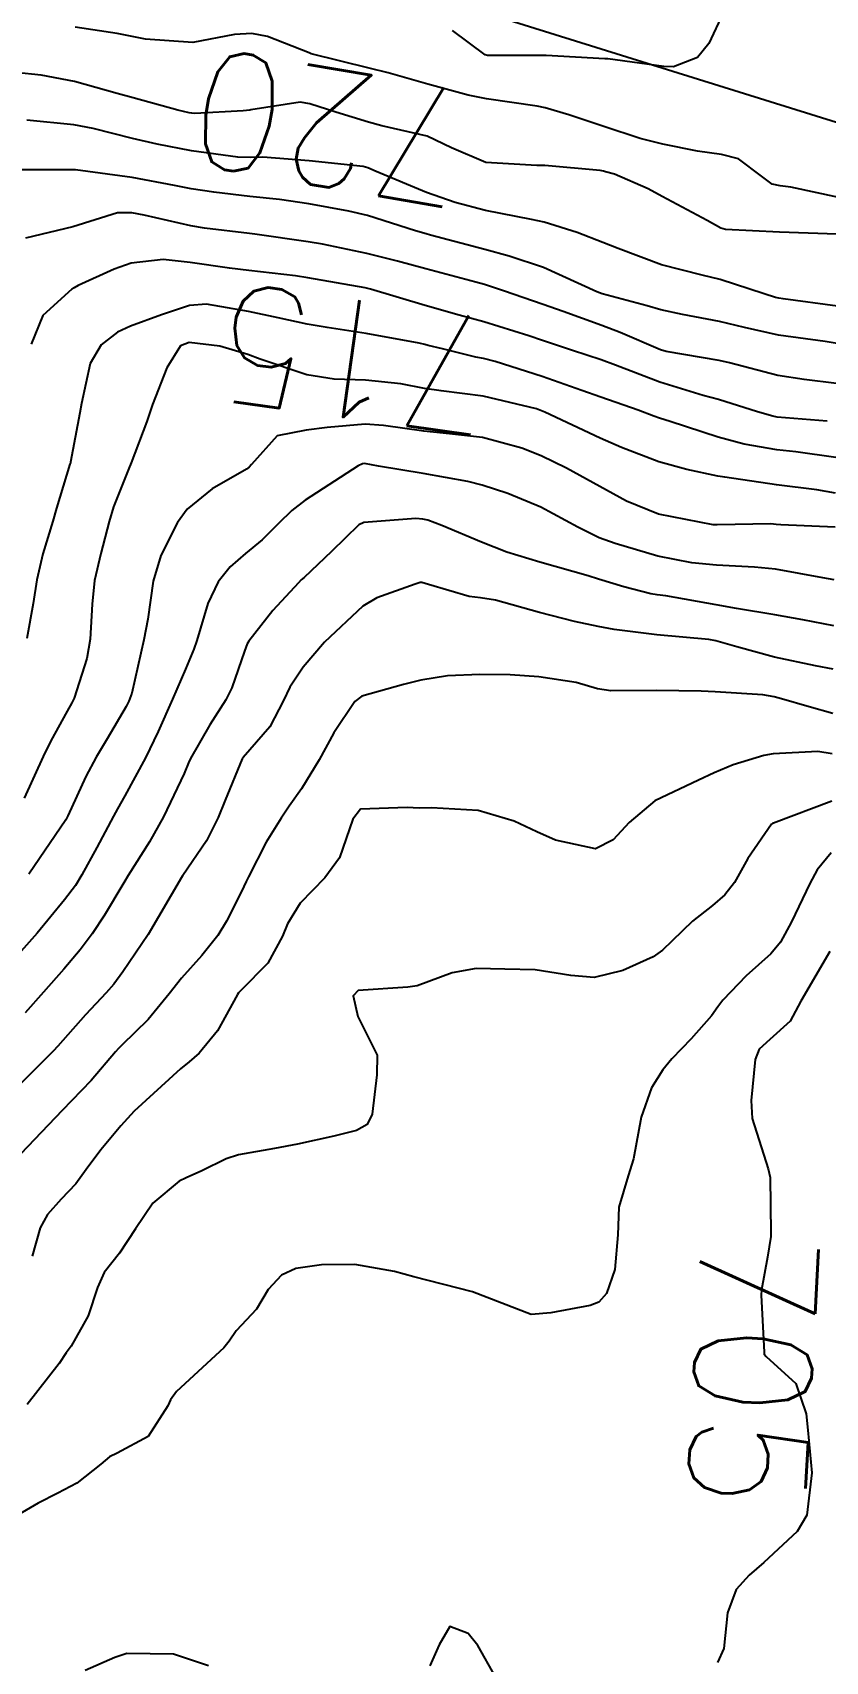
# Model space of a CAD drawing. Header units: metres. Extents: x 298520 to 308411, y 7433745 to 7450750.
# Drawn here: x 299754.4 to 299781.3, y 7449517.9 to 7449573.2 of the extents above; entities that cross this region are included whole.
import ezdxf
from ezdxf.enums import TextEntityAlignment as Align

# ---------------------------------------------------------------- set-up
doc = ezdxf.new("R2010")
doc.units = ezdxf.units.M
doc.header["$LTSCALE"] = 10
for name, color, linetype in [('Cotas', 45, 'Continuous'), ('Curvas de Nivel 1m', 11, 'Continuous'), ('Curvas de Nivel 5m', 15, 'Continuous'), ('Linha Férrea', 251, 'TRACKS')]:
    doc.layers.add(name, color=color, linetype=linetype)
doc.styles.add('Style-STANDARD', font='STANDARD.shx')
doc.linetypes.add('TRACKS', pattern='A,0.15,[130,ltypeshp.shx,S=0.25,R=0,X=0,Y=0],0.15', length=0.3)

msp = doc.modelspace()

# ---------------------------------------------------------------- linework, layer by layer
at = {"layer": 'Curvas de Nivel 1m', "flags": 128}
for points, elevation in [([(299777.868, 7449573.831), (299777.384, 7449572.788), (299776.99, 7449572.319), (299776.175, 7449571.999), (299775.848, 7449572.013), (299773.946, 7449572.264), (299773.852, 7449572.269), (299771.853, 7449572.38), (299769.866, 7449572.386), (299769.786, 7449572.401), (299768.68, 7449573.236)], 722), ([(299781.796, 7449567.563), (299780.166, 7449567.91), (299779.8, 7449567.952), (299779.528, 7449568.012), (299779.168, 7449568.29), (299778.384, 7449568.877), (299777.81, 7449569.024), (299776.997, 7449569.132), (299775.813, 7449569.367), (299775.043, 7449569.569), (299773.819, 7449569.967), (299772.62, 7449570.372), (299771.826, 7449570.607), (299771.549, 7449570.66), (299769.831, 7449570.909), (299769.212, 7449571.03), (299767.838, 7449571.41), (299766.492, 7449571.794), (299765.845, 7449571.954), (299763.878, 7449572.444), (299763.853, 7449572.455), (299763.81, 7449572.471), (299762.392, 7449573.026), (299761.859, 7449573.127), (299761.269, 7449573.095), (299759.856, 7449572.822), (299758.246, 7449572.933), (299757.858, 7449573.019), (299757.285, 7449573.129), (299755.861, 7449573.342)], 721), ([(299781.749, 7449563.867), (299779.908, 7449564.121), (299779.752, 7449564.143), (299779.64, 7449564.17), (299779.26, 7449564.287), (299777.76, 7449564.773), (299777.155, 7449564.923), (299775.767, 7449565.277), (299774.301, 7449565.826), (299773.778, 7449566.038), (299772.906, 7449566.369), (299771.786, 7449566.727), (299771.359, 7449566.813), (299769.79, 7449567.115), (299768.764, 7449567.387), (299767.796, 7449567.727), (299766.083, 7449568.447), (299765.804, 7449568.565), (299765.647, 7449568.609), (299763.806, 7449568.802), (299762.24, 7449568.926), (299761.807, 7449568.919), (299761.382, 7449568.929), (299759.809, 7449569.146), (299758.645, 7449569.371), (299757.813, 7449569.568), (299756.475, 7449569.904), (299755.817, 7449570.024), (299754.222, 7449570.183)], 719), ([(299781.736, 7449562.602), (299781.327, 7449562.674), (299779.739, 7449562.887), (299778.59, 7449563.146), (299777.743, 7449563.355), (299776.481, 7449563.587), (299775.747, 7449563.746), (299775.289, 7449563.878), (299773.752, 7449564.296), (299773.572, 7449564.362), (299771.765, 7449565.179), (299770.595, 7449565.567), (299769.774, 7449565.796), (299767.923, 7449566.285), (299767.781, 7449566.325), (299767.42, 7449566.434), (299765.788, 7449566.95), (299765.151, 7449567.095), (299763.792, 7449567.344), (299762.798, 7449567.49), (299761.794, 7449567.6), (299760.565, 7449567.743), (299759.796, 7449567.857), (299759.238, 7449567.969), (299757.8, 7449568.24), (299755.874, 7449568.498), (299755.802, 7449568.502), (299753.89, 7449568.501)], 718), ([(299781.718, 7449561.242), (299780.614, 7449561.377), (299779.722, 7449561.52), (299778.086, 7449561.946), (299777.729, 7449562.032), (299775.935, 7449562.328), (299775.733, 7449562.387), (299774.371, 7449562.982), (299773.742, 7449563.221), (299772.43, 7449563.69), (299771.748, 7449563.929), (299770.409, 7449564.393), (299769.756, 7449564.608), (299769.471, 7449564.69), (299767.764, 7449565.139), (299766.811, 7449565.396), (299765.771, 7449565.66), (299764.264, 7449565.977), (299763.777, 7449566.06), (299761.962, 7449566.316), (299761.781, 7449566.339), (299760.256, 7449566.515), (299759.784, 7449566.596), (299758.202, 7449566.958), (299757.788, 7449567.04), (299757.305, 7449567.037), (299755.783, 7449566.57), (299754.179, 7449566.184)], 717), ([(299781.398, 7449559.963), (299779.701, 7449560.104), (299779.551, 7449560.132), (299779.035, 7449560.29), (299777.709, 7449560.702), (299777.186, 7449560.84), (299775.717, 7449561.294), (299774.213, 7449561.866), (299773.728, 7449562.045), (299772.751, 7449562.37), (299771.736, 7449562.704), (299771.262, 7449562.86), (299769.742, 7449563.337), (299768.903, 7449563.572), (299767.748, 7449563.895), (299765.89, 7449564.449), (299765.753, 7449564.483), (299765.708, 7449564.497), (299763.758, 7449564.837), (299763.341, 7449564.902), (299761.762, 7449565.086), (299761.106, 7449565.163), (299759.765, 7449565.352), (299758.849, 7449565.451), (299757.765, 7449565.336), (299757.19, 7449565.128), (299755.969, 7449564.568), (299755.83, 7449564.492), (299755.752, 7449564.45), (299754.762, 7449563.56), (299754.37, 7449562.584)], 716), ([(299781.676, 7449557.52), (299781.043, 7449557.636), (299779.678, 7449557.801), (299777.924, 7449558.064), (299777.681, 7449558.105), (299776.63, 7449558.321), (299775.685, 7449558.588), (299774.415, 7449559.074), (299773.693, 7449559.394), (299771.813, 7449560.268), (299771.702, 7449560.317), (299771.524, 7449560.382), (299769.717, 7449560.818), (299768.292, 7449560.995), (299767.719, 7449561.08), (299766.924, 7449561.235), (299765.722, 7449561.364), (299764.652, 7449561.396), (299763.724, 7449561.541), (299762.147, 7449562.078), (299761.73, 7449562.23), (299760.775, 7449562.51), (299759.734, 7449562.639), (299759.437, 7449562.524), (299758.972, 7449561.778), (299758.483, 7449560.538), (299758.291, 7449559.954), (299757.762, 7449558.549), (299757.681, 7449558.366), (299757.167, 7449557.056), (299757.02, 7449556.556), (299756.734, 7449555.472), (299756.519, 7449554.561), (299756.434, 7449553.753), (299756.373, 7449552.562), (299756.259, 7449551.911), (299755.826, 7449550.568), (299755.75, 7449550.409), (299755.586, 7449550.118), (299755.033, 7449549.116), (299754.772, 7449548.582), (299754.126, 7449547.169)], 714), ([(299781.664, 7449556.365), (299779.827, 7449556.45), (299779.665, 7449556.464), (299779.479, 7449556.477), (299777.664, 7449556.444), (299777.523, 7449556.453), (299775.668, 7449556.814), (299774.578, 7449557.253), (299773.677, 7449557.753), (299772.551, 7449558.371), (299771.687, 7449558.79), (299771.032, 7449559.048), (299769.698, 7449559.413), (299768.573, 7449559.543), (299767.701, 7449559.624), (299766.328, 7449559.819), (299765.704, 7449559.871), (299764.416, 7449559.755), (299763.701, 7449559.667), (299762.721, 7449559.466), (299761.852, 7449558.498), (299761.775, 7449558.406), (299761.681, 7449558.337), (299760.517, 7449557.669), (299759.668, 7449556.981), (299759.332, 7449556.525), (299758.767, 7449555.412), (299758.512, 7449554.537), (299758.324, 7449553.243), (299758.199, 7449552.541), (299757.784, 7449550.736), (299757.722, 7449550.548), (299757.683, 7449550.457), (299757.589, 7449550.277), (299756.951, 7449549.178), (299756.58, 7449548.56), (299756.219, 7449547.901), (299755.617, 7449546.569), (299755.594, 7449546.518), (299755.541, 7449546.431), (299754.294, 7449544.588)], 713), ([(299781.638, 7449554.576), (299781.252, 7449554.652), (299779.643, 7449554.944), (299778.931, 7449555.01), (299777.644, 7449555.076), (299776.806, 7449555.158), (299775.649, 7449555.387), (299774.195, 7449555.811), (299773.658, 7449556.009), (299772.925, 7449556.367), (299771.67, 7449557.049), (299770.557, 7449557.508), (299769.677, 7449557.798), (299769.192, 7449557.921), (299767.68, 7449558.186), (299766.161, 7449558.445), (299765.684, 7449558.526), (299765.616, 7449558.519), (299765.472, 7449558.453), (299763.671, 7449557.284), (299763.219, 7449556.933), (299762.766, 7449556.489), (299762.211, 7449555.938), (299761.648, 7449555.473), (299761.12, 7449555.026), (299760.721, 7449554.509), (299760.364, 7449553.774), (299759.993, 7449552.516), (299759.897, 7449552.23), (299759.603, 7449551.546), (299759.172, 7449550.526), (299758.683, 7449549.427), (299758.248, 7449548.54), (299757.55, 7449547.251), (299757.294, 7449546.804), (299757.158, 7449546.554), (299756.593, 7449545.493), (299756.087, 7449544.564), (299755.869, 7449544.207), (299755.504, 7449543.712), (299754.575, 7449542.584), (299753.481, 7449541.364)], 712), ([(299781.62, 7449553.018), (299780.566, 7449553.22), (299779.624, 7449553.396), (299778.324, 7449553.604), (299777.627, 7449553.734), (299775.921, 7449554.036), (299775.63, 7449554.074), (299775.407, 7449554.11), (299774.491, 7449554.347), (299773.637, 7449554.606), (299773.285, 7449554.717), (299771.645, 7449555.175), (299770.521, 7449555.52), (299769.655, 7449555.854), (299768.31, 7449556.42), (299767.839, 7449556.602), (299767.665, 7449556.646), (299767.434, 7449556.663), (299765.664, 7449556.531), (299765.497, 7449556.452), (299764.567, 7449555.548), (299763.636, 7449554.663), (299763.539, 7449554.577), (299763.445, 7449554.482), (299762.577, 7449553.537), (299761.759, 7449552.499), (299761.707, 7449552.404), (299761.61, 7449552.16), (299761.186, 7449550.916), (299760.979, 7449550.506), (299760.439, 7449549.653), (299759.783, 7449548.518), (299759.711, 7449548.369), (299759.558, 7449548.011), (299758.864, 7449546.53), (299758.385, 7449545.683), (299757.663, 7449544.548), (299757.51, 7449544.295), (299756.86, 7449543.195), (299756.44, 7449542.561), (299756.037, 7449542.015), (299755.481, 7449541.366), (299754.784, 7449540.58), (299754.168, 7449539.884)], 711), ([(299781.59, 7449550.039), (299780.79, 7449550.272), (299779.848, 7449550.538), (299779.596, 7449550.605), (299779.218, 7449550.673), (299777.598, 7449550.778), (299777.115, 7449550.798), (299775.598, 7449550.821), (299774.055, 7449550.811), (299773.598, 7449550.881), (299772.872, 7449551.095), (299771.602, 7449551.29), (299770.637, 7449551.356), (299769.603, 7449551.371), (299768.509, 7449551.324), (299767.6, 7449551.173), (299767.013, 7449551.022), (299765.595, 7449550.636), (299765.359, 7449550.454), (299764.649, 7449549.392), (299764.145, 7449548.471), (299763.553, 7449547.487), (299763.134, 7449546.897), (299762.854, 7449546.487), (299762.353, 7449545.669), (299761.743, 7449544.498), (299761.668, 7449544.342), (299761.508, 7449544.003), (299761.006, 7449542.997), (299760.711, 7449542.508), (299760.167, 7449541.832), (299759.478, 7449541.055), (299759.057, 7449540.526), (299758.338, 7449539.658), (299757.446, 7449538.777), (299757.331, 7449538.664), (299757.235, 7449538.552), (299756.406, 7449537.588), (299755.423, 7449536.57), (299753.537, 7449534.598)], 709), ([(299781.569, 7449548.678), (299781.079, 7449548.758), (299779.569, 7449548.674), (299779.243, 7449548.618), (299778.207, 7449548.304), (299777.56, 7449548.026), (299777.025, 7449547.783), (299775.55, 7449547.082), (299774.674, 7449546.343), (299774.131, 7449545.754), (299773.529, 7449545.444), (299772.169, 7449545.738), (299771.538, 7449546.025), (299770.764, 7449546.388), (299769.546, 7449546.749), (299767.964, 7449546.84), (299767.547, 7449546.826), (299767.131, 7449546.85), (299765.546, 7449546.797), (299765.285, 7449546.454), (299764.836, 7449545.148), (299764.335, 7449544.468), (299763.504, 7449543.606), (299763.077, 7449542.904), (299762.899, 7449542.486), (299762.408, 7449541.567), (299761.474, 7449540.622), (299761.41, 7449540.564), (299761.371, 7449540.501), (299760.693, 7449539.269), (299760.069, 7449538.514), (299759.737, 7449538.22), (299759.438, 7449537.982), (299757.871, 7449536.543), (299757.418, 7449536.047), (299756.739, 7449535.227), (299756.241, 7449534.562), (299755.885, 7449534.075), (299755.388, 7449533.558), (299754.918, 7449533.039), (299754.67, 7449532.581), (299754.398, 7449531.62)], 708), ([(299781.551, 7449547.064), (299779.577, 7449546.323), (299779.543, 7449546.311), (299779.511, 7449546.29), (299778.708, 7449545.115), (299778.248, 7449544.303), (299777.927, 7449543.887), (299777.505, 7449543.524), (299776.829, 7449542.987), (299776.138, 7449542.324), (299775.81, 7449542.006), (299775.487, 7449541.778), (299774.459, 7449541.322), (299773.48, 7449541.082), (299772.698, 7449541.151), (299771.483, 7449541.341), (299770.447, 7449541.36), (299769.483, 7449541.382), (299768.664, 7449541.236), (299767.477, 7449540.801), (299767.159, 7449540.75), (299765.475, 7449540.637), (299765.301, 7449540.453), (299765.462, 7449539.754), (299766.113, 7449538.443), (299766.1, 7449537.779), (299765.945, 7449536.445), (299765.776, 7449536.09), (299765.417, 7449535.881), (299764.644, 7449535.69), (299763.412, 7449535.427), (299762.626, 7449535.272), (299761.408, 7449535.056), (299760.985, 7449534.926), (299760.159, 7449534.512), (299759.636, 7449534.281), (299759.398, 7449534.167), (299758.499, 7449533.421), (299757.909, 7449532.542), (299757.365, 7449531.718), (299756.852, 7449531.061), (299756.624, 7449530.557), (299756.306, 7449529.593), (299755.726, 7449528.566), (299755.555, 7449528.333), (299755.317, 7449527.98), (299754.233, 7449526.586)], 707), ([(299781.529, 7449545.31), (299781.052, 7449544.735), (299780.803, 7449544.271), (299780.187, 7449542.967), (299779.811, 7449542.285), (299779.489, 7449541.882), (299778.646, 7449541.133), (299777.856, 7449540.306), (299777.689, 7449540.088), (299777.465, 7449539.773), (299776.776, 7449538.994), (299776.122, 7449538.323), (299775.818, 7449537.947), (299775.433, 7449537.336), (299775.079, 7449536.335), (299774.818, 7449534.922), (299774.637, 7449534.341), (299774.319, 7449533.283), (299774.284, 7449532.346), (299774.184, 7449531.171), (299773.905, 7449530.352), (299773.642, 7449530.062), (299773.347, 7449529.941), (299772.018, 7449529.698), (299771.342, 7449529.644), (299769.353, 7449530.41), (299767.358, 7449530.916), (299766.7, 7449531.096), (299765.362, 7449531.334), (299764.221, 7449531.327), (299763.36, 7449531.2), (299762.871, 7449530.971), (299762.412, 7449530.489), (299762.015, 7449529.822), (299761.332, 7449529.086), (299761.094, 7449528.734), (299760.915, 7449528.506), (299759.308, 7449527.029), (299759.098, 7449526.739), (299759.003, 7449526.533), (299758.336, 7449525.496), (299757.287, 7449524.934), (299757.03, 7449524.808), (299756.728, 7449524.556), (299755.924, 7449523.913), (299755.268, 7449523.568), (299754.607, 7449523.236), (299753.524, 7449522.596)], 706)]:
    msp.add_lwpolyline(points, dxfattribs=dict(at, elevation=elevation))
at = {"layer": 'Curvas de Nivel 5m', "flags": 128}
for points, elevation in [([(299781.726, 7449566.318), (299779.784, 7449566.387), (299777.948, 7449566.471), (299777.785, 7449566.516), (299777.324, 7449566.779), (299775.796, 7449567.592), (299775.321, 7449567.86), (299774.173, 7449568.354), (299773.874, 7449568.43), (299773.804, 7449568.452), (299773.689, 7449568.476), (299771.806, 7449568.644), (299771.536, 7449568.653), (299769.806, 7449568.744), (299768.643, 7449569.249), (299767.815, 7449569.642), (299766.271, 7449569.993), (299765.82, 7449570.122), (299764.713, 7449570.461), (299763.827, 7449570.738), (299763.503, 7449570.799), (299761.823, 7449570.532), (299761.796, 7449570.527), (299761.569, 7449570.503), (299759.929, 7449570.412), (299759.822, 7449570.42), (299759.737, 7449570.436), (299759.348, 7449570.527), (299757.829, 7449570.941), (299757.29, 7449571.096), (299755.837, 7449571.499), (299754.708, 7449571.714), (299753.841, 7449571.807)], 720), ([(299781.688, 7449558.737), (299780.332, 7449558.923), (299779.69, 7449558.996), (299778.58, 7449559.185), (299777.694, 7449559.429), (299776.066, 7449559.959), (299775.7, 7449560.068), (299775.507, 7449560.139), (299774.98, 7449560.341), (299773.709, 7449560.787), (299773.066, 7449561.013), (299771.719, 7449561.485), (299770.125, 7449561.998), (299769.73, 7449562.094), (299769.471, 7449562.145), (299768.332, 7449562.421), (299767.848, 7449562.542), (299767.734, 7449562.576), (299767.546, 7449562.621), (299765.738, 7449562.947), (299764.419, 7449563.149), (299763.741, 7449563.265), (299762.757, 7449563.476), (299761.745, 7449563.695), (299760.32, 7449563.941), (299759.747, 7449563.898), (299758.788, 7449563.579), (299757.739, 7449563.198), (299757.3, 7449562.992), (299756.748, 7449562.56), (299756.368, 7449561.922), (299756.075, 7449560.566), (299756.022, 7449560.253), (299755.699, 7449558.57), (299755.698, 7449558.554), (299755.682, 7449558.508), (299755.226, 7449557.016), (299755.104, 7449556.576), (299754.764, 7449555.461), (299754.56, 7449554.581), (299754.433, 7449553.774), (299754.219, 7449552.584)], 715), ([(299781.606, 7449551.549), (299781, 7449551.662), (299779.61, 7449551.955), (299778.325, 7449552.303), (299777.615, 7449552.508), (299777.376, 7449552.552), (299775.617, 7449552.717), (299774.161, 7449552.895), (299773.619, 7449552.993), (299772.819, 7449553.17), (299771.624, 7449553.477), (299770.13, 7449553.893), (299769.629, 7449553.967), (299769.239, 7449554.016), (299767.863, 7449554.427), (299767.634, 7449554.488), (299767.576, 7449554.489), (299767.406, 7449554.432), (299766.1, 7449553.973), (299765.625, 7449553.692), (299764.334, 7449552.469), (299763.604, 7449551.613), (299763.146, 7449550.936), (299762.939, 7449550.487), (299762.477, 7449549.594), (299761.564, 7449548.547), (299761.54, 7449548.524), (299761.531, 7449548.5), (299760.96, 7449547.095), (299760.718, 7449546.508), (299760.32, 7449545.723), (299759.513, 7449544.547), (299759.501, 7449544.532), (299759.467, 7449544.476), (299758.342, 7449542.537), (299757.48, 7449541.276), (299757.172, 7449540.857), (299756.917, 7449540.556), (299756.214, 7449539.81), (299755.448, 7449538.94), (299755.275, 7449538.743), (299755.116, 7449538.575), (299753.426, 7449536.896)], 710), ([(299781.49, 7449541.958), (299780.505, 7449540.275), (299780.145, 7449539.598), (299779.453, 7449538.977), (299779.093, 7449538.649), (299778.951, 7449538.295), (299778.819, 7449536.906), (299778.852, 7449536.296), (299779.397, 7449534.587), (299779.46, 7449534.289), (299779.485, 7449532.399), (299779.479, 7449532.288), (299779.366, 7449531.586), (299779.166, 7449530.481), (299779.159, 7449530.292), (299779.253, 7449528.362), (299779.263, 7449528.291), (299779.322, 7449528.207), (299780.333, 7449527.295), (299780.688, 7449526.269), (299780.745, 7449525.716), (299780.875, 7449524.266), (299780.704, 7449522.826), (299780.377, 7449522.273), (299779.242, 7449521.223), (299778.748, 7449520.785), (299778.308, 7449520.299), (299778.015, 7449519.508), (299777.888, 7449518.303), (299777.676, 7449517.827)], 705), ([(299770.135, 7449517.338), (299769.532, 7449518.405), (299769.209, 7449518.809), (299768.587, 7449519.042), (299768.226, 7449518.42), (299767.91, 7449517.708)], 705), ([(299760.395, 7449517.712), (299759.199, 7449518.107), (299757.621, 7449518.132), (299757.205, 7449517.989), (299756.204, 7449517.553)], 705)]:
    msp.add_lwpolyline(points, dxfattribs=dict(at, elevation=elevation))
at = {"layer": 'Linha Férrea', "flags": 128}
msp.add_lwpolyline([(298729.261, 7450749.95), (298734.809, 7450730.65), (298742.343, 7450703.451), (298750.119, 7450676.237), (298757.889, 7450649.199), (298765.189, 7450623.712), (298769.985, 7450606.424), (298776.494, 7450583.287), (298783.055, 7450560.248), (298788.164, 7450542.214), (298793.821, 7450521.584), (298798.125, 7450506.606), (298804.386, 7450484.418), (298809.295, 7450466.837), (298814.551, 7450448.858), (298819.559, 7450431.225), (298826.267, 7450408.649), (298831.926, 7450389.314), (298837.135, 7450370.779), (298842.092, 7450352.398), (298847.802, 7450331.823), (298852.149, 7450316.412), (298858.34, 7450294.769), (298862.969, 7450278.965), (298867.952, 7450260.088), (298870.924, 7450249.95), (298873.722, 7450238.982), (298878.355, 7450222.697), (298882.025, 7450210.358), (298885.603, 7450197.651), (298890.189, 7450181.049), (298894.637, 7450166.006), (298898.995, 7450149.812), (298904.361, 7450131.79), (298908.122, 7450117.709), (298911.93, 7450103.946), (298916.104, 7450089.039), (298920.554, 7450073.399), (298923.212, 7450064.319), (298926.468, 7450052.577), (298930.321, 7450038.956), (298934.723, 7450023.223), (298938.252, 7450011.622), (298941.509, 7449999.193), (298944.399, 7449989.651), (298947.701, 7449977.682), (298952.335, 7449961.49), (298956.967, 7449946.581), (298961.92, 7449929.017), (298965.909, 7449915.258), (298970.082, 7449900.905), (298973.936, 7449887.787), (298977.788, 7449874.853), (298981.549, 7449862.469), (298986.366, 7449847.197), (298989.852, 7449836.37), (298994.575, 7449822.337), (298999.437, 7449807.292), (299004.068, 7449794.269), (299008.7, 7449781.657), (299013.057, 7449770.328), (299018.285, 7449757.718), (299022.322, 7449748.037), (299026.817, 7449737.63), (299031.861, 7449726.852), (299036.814, 7449716.896), (299043.096, 7449705.205), (299047.821, 7449696.534), (299054.335, 7449685.572), (299060.664, 7449675.852), (299069.469, 7449663.104), (299077.541, 7449652.872), (299085.429, 7449643.336), (299089.832, 7449637.784), (299098.728, 7449628.561), (299107.993, 7449618.793), (299117.442, 7449610.031), (299127.077, 7449601.223), (299138.453, 7449591.782), (299150.409, 7449582.651), (299162.779, 7449573.982), (299174.004, 7449567.002), (299185.962, 7449560.295), (299199.698, 7449553.222), (299213.253, 7449547.024), (299227.033, 7449541.5), (299241.999, 7449536.525), (299258.424, 7449531.831), (299277.224, 7449527.814), (299295.935, 7449525.032), (299311.589, 7449523.57), (299326.876, 7449522.883), (299340.975, 7449522.747), (299353.572, 7449523.111), (299369.274, 7449524.069), (299382.826, 7449525.211), (299396.609, 7449526.717), (299414.178, 7449529.501), (299430.969, 7449532.603), (299440.142, 7449534.839), (299451.094, 7449537.487), (299469.666, 7449542.917), (299486.963, 7449547.755), (299510.376, 7449554.83), (299531.414, 7449561.037), (299544.903, 7449564.894), (299559.186, 7449569.068), (299590.197, 7449576.665), (299616.417, 7449582.259), (299645.03, 7449585.805), (299675.251, 7449587.635), (299705.522, 7449586.259), (299732.882, 7449582.825), (299762.581, 7449576.088), (299791.888, 7449566.944), (299816.217, 7449556.896), (299840.774, 7449544.781), (299859.676, 7449534.387), (299878.529, 7449521.308), (299897.376, 7449507.135), (299919.538, 7449486.991), (299927.658, 7449478.626), (299947.133, 7449456.962), (299961.499, 7449437.961), (299971.137, 7449424.784), (299981.869, 7449408.322), (299997.595, 7449383.682), (300016.228, 7449354.96), (300035.864, 7449324.687), (300055.136, 7449295.587), (300073.232, 7449268.397), (300085.868, 7449249.95), (300089.501, 7449244.778), (300101.211, 7449227.647), (300111.197, 7449214.14), (300124.752, 7449194.736), (300135.909, 7449179.759), (300148.296, 7449162.129), (300160.805, 7449144.566), (300173.129, 7449128.481), (300185.523, 7449112.088), (300198.402, 7449095.758), (300207.462, 7449083.98), (300220.094, 7449068.515), (300233.468, 7449051.744), (300246.778, 7449035.349), (300263.478, 7449015.076), (300277.526, 7448998.444), (300292.814, 7448981.501), (300306.688, 7448964.856), (300324.623, 7448944.393), (300340.398, 7448926.517), (300357.9, 7448907.843), (300372.755, 7448891.817), (300392.041, 7448871.054), (300410.717, 7448852.066), (300427.475, 7448834.137), (300439.245, 7448822.858), (300454.898, 7448806.525), (300473.448, 7448788.164), (300493.111, 7448768.808), (300511.705, 7448749.95), (300518.198, 7448743.612), (300525.672, 7448735.984), (300530.889, 7448730.361), (300538.141, 7448723.284), (300543.771, 7448717.624), (300548.924, 7448711.903), (300554.778, 7448706.093), (300562.444, 7448698.573), (300570.483, 7448690.198), (300580.06, 7448680.508), (300590.013, 7448670.628), (300599.102, 7448661.391), (300608.565, 7448651.702), (300616.68, 7448643.32), (300625.581, 7448633.859), (300633.62, 7448625.859), (300641.21, 7448617.858), (300649.582, 7448609.897), (300659.386, 7448599.72), (300667.387, 7448591.231), (300676.098, 7448582.784), (300683.871, 7448574.669), (300691.725, 7448567.153), (300703.33, 7448554.876), (300711.744, 7448546.351), (300718.093, 7448539.767), (300726.506, 7448530.983), (300733.153, 7448523.695), (300741.152, 7448514.418), (300747.426, 7448507.242), (300750.054, 7448504.018), (300758.169, 7448493.99), (300764.854, 7448485.238), (300772.251, 7448475.55), (300781.114, 7448462.855), (300788.178, 7448452.147), (300795.99, 7448439.115), (300802.712, 7448427.661), (300809.137, 7448414.665), (300814.959, 7448402.42), (300819.763, 7448391.601), (300824.722, 7448378.533), (300829.079, 7448366.59), (300833.249, 7448353.858), (300836.592, 7448342.438), (300839.822, 7448330.572), (300842.678, 7448317.912), (300845.758, 7448304.202), (300848.387, 7448291.169), (300849.927, 7448279.903), (300851.843, 7448266.756), (300852.632, 7448254.174), (300852.974, 7448249.95), (300853.718, 7448237.64), (300853.896, 7448226.066), (300854.164, 7448215.145), (300853.836, 7448203.832), (300853.598, 7448192.905), (300852.795, 7448182.25), (300851.991, 7448170.79), (300850.801, 7448159.302), (300849.223, 7448146.768), (300848.151, 7448135.486), (300846.96, 7448124.114), (300845.442, 7448113.546), (300844.222, 7448102.204), (300842.288, 7448090.385), (300840.978, 7448078.33), (300839.608, 7448068.386), (300838.209, 7448056.39), (300836.541, 7448045.166), (300835.023, 7448032.665), (300833.535, 7448020.341), (300832.284, 7448009.205), (300831.094, 7447998.637), (300829.874, 7447985.926), (300828.432, 7447973.713), (300826.546, 7447955.639), (300825.162, 7447943.391), (300824.986, 7447942.247), (300823.836, 7447930.96), (300822.657, 7447919.829), (300821.593, 7447909.075), (300820.243, 7447895.408), (300819.533, 7447885.934), (300818.679, 7447872.07), (300818.298, 7447858.799), (300817.927, 7447851.916), (300817.786, 7447841.862), (300817.933, 7447833.489), (300818.516, 7447815.843), (300820.361, 7447795.876), (300822.449, 7447776.733), (300825.922, 7447758.996), (300827.722, 7447750.217), (300828.687, 7447743.229), (300830.467, 7447731.539), (300833.751, 7447711.152), (300838.977, 7447681.969), (300842.161, 7447664.851), (300846.249, 7447643.566), (300856.898, 7447587.933), (300861.3, 7447564.706), (300863.731, 7447552.015), (300867.081, 7447534.8), (300870.251, 7447518.153), (300879.139, 7447471.406), (300882.717, 7447452.426), (300886.196, 7447433.436), (300890.621, 7447408.952), (300893.065, 7447393.996), (300894.895, 7447382.534), (300896.018, 7447374.923), (300897.056, 7447367.88), (300898.671, 7447355.202), (300899.884, 7447344.173), (300901.155, 7447328.57), (300902.425, 7447306.17), (300902.632, 7447290.927), (300902.643, 7447274.906), (300901.209, 7447249.806), (300899.894, 7447235.454), (300897.424, 7447214.973), (300896.24, 7447207.108, -0.017609), (300893.245, 7447191.067), (300890.79, 7447180.008), (300886.347, 7447162.337), (300883.122, 7447151.267), (300877.521, 7447133.871), (300873.858, 7447123.752), (300865.532, 7447103.056), (300859.822, 7447090.388), (300850.503, 7447071.406), (300846.315, 7447063.106), (300836.805, 7447045.834), (300827.664, 7447031.197), (300815.395, 7447013.014), (300803.069, 7446996.228), (300792.968, 7446983.245), (300781.446, 7446969.292), (300759.63, 7446945.435), (300748.36, 7446933.669), (300737.301, 7446922.447), (300720.178, 7446905.644), (300707.821, 7446893.561), (300697.057, 7446883.028), (300686.376, 7446872.224), (300676.506, 7446862.329), (300660.145, 7446845.845), (300651.989, 7446837.638), (300637.917, 7446823.835), (300624.102, 7446810.419), (300614.955, 7446801.573), (300610.107, 7446796.538), (300599.124, 7446785.64, 0.017844), (300588.776, 7446774.611), (300582.973, 7446768.596), (300572.807, 7446757.15), (300570.635, 7446754.423, -0.018804), (300566.868, 7446749.902, -0.021463), (300565.197, 7446747.771, 0.014089), (300560.744, 7446742.236), (300556.818, 7446737.065), (300549.018, 7446726.402), (300544.903, 7446720.152), (300542.989, 7446717.435), (300540.702, 7446714.014), (300534.516, 7446704.131), (300528.813, 7446694.775), (300525.37, 7446688.688), (300519.775, 7446678.443, 0.017217), (300513.559, 7446666.068), (300510.115, 7446659.471), (300505.35, 7446648.44), (300501.39, 7446638.953, 0.017957), (300498.447, 7446631.125), (300492.383, 7446614.647), (300488.086, 7446600.958), (300484.889, 7446590.082), (300482.448, 7446580.533), (300479.028, 7446566.174), (300474.999, 7446546.195), (300472.245, 7446530.076), (300469.723, 7446510.133), (300467.649, 7446494.09), (300465.343, 7446472.628), (300462.509, 7446448.283), (300460.589, 7446427.75), (300458.173, 7446403.459), (300455.716, 7446377.743), (300453.679, 7446357.578), (300451.179, 7446331.957), (300448.408, 7446302.907), (300446.096, 7446278.461), (300443.948, 7446255.986), (300443.327, 7446249.95), (300441.921, 7446236.026), (300439.714, 7446214.959), (300437.145, 7446189.663), (300434.772, 7446164.489), (300432.986, 7446145.942), (300427.675, 7446092.019), (300425.457, 7446069.071), (300422.052, 7446034.05), (300420.454, 7446017.74), (300416.946, 7445981.751), (300414.159, 7445952.95), (300410.686, 7445916.311), (300408.437, 7445891.812), (300405.718, 7445868.171), (300403.766, 7445842.739), (300401.654, 7445818.651), (300400.337, 7445806.143), (300399.876, 7445801.282), (300399.266, 7445794.558)], format="xyb", dxfattribs=at)

# ---------------------------------------------------------------- texts
at = {"layer": 'Cotas', "style": 'Style-STANDARD'}
for s, rotation, p in [('720', 170.3285, (299764.5, 7449569.926, 720)), ('715', 172.0556, (299765.391, 7449562.068, 715)), ('705', 266.9056, (299778.879, 7449527.741, 705))]:
    msp.add_text(s, height=4, rotation=rotation, dxfattribs=at).set_placement(p, align=Align.MIDDLE_CENTER)

doc.saveas('drawing.dxf')
